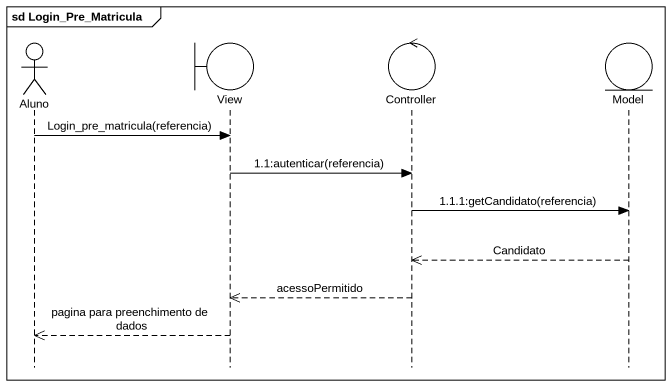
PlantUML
@startuml
mainframe sd Login_Pre_Matricula
hide footbox
actor Aluno
boundary View
control Controller
entity Model

Aluno -> View : Login_pre_matricula(referencia)
View -> Controller : 1.1:autenticar(referencia)
Controller -> Model : 1.1.1:getCandidato(referencia)
Model -->> Controller : Candidato
Controller -->> View : acessoPermitido
View -->> Aluno : pagina para preenchimento de dados
@enduml
